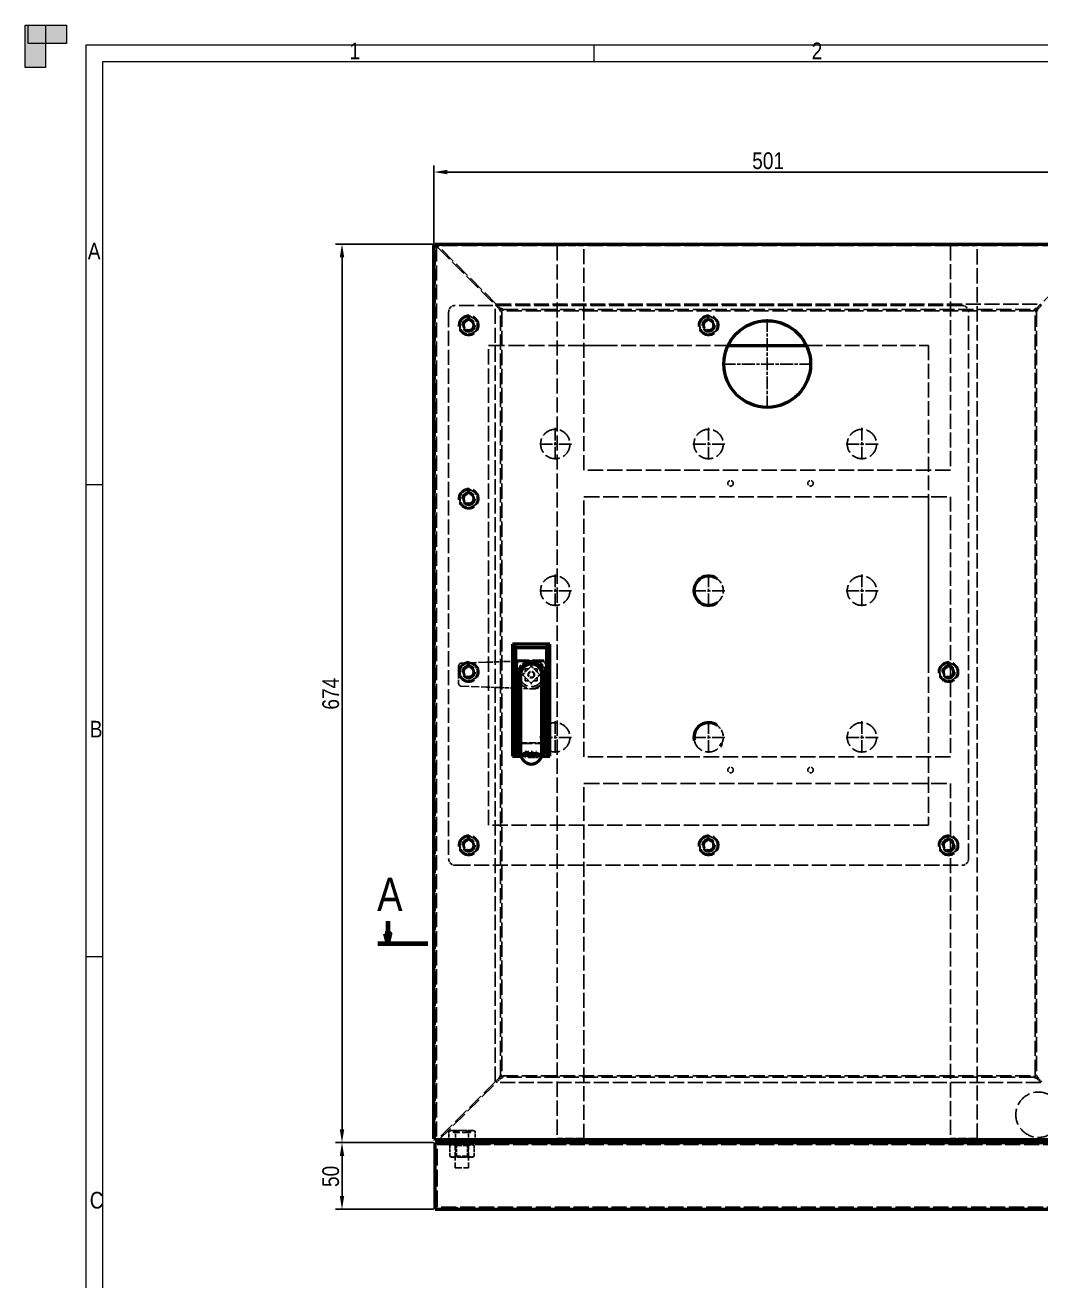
# Model space of a CAD drawing. Header units: millimetres. Extents: x 0 to 19094, y -1 to 2103.
# Drawn here: x 0 to 762, y 1161 to 2102 of the extents above; entities that cross this region are included whole.
import ezdxf
from ezdxf.enums import TextEntityAlignment as Align

# ---------------------------------------------------------------- set-up
doc = ezdxf.new("R2010")
doc.units = ezdxf.units.MM
doc.header["$LTSCALE"] = 2.5
for name, pattern in [('CHAIN', [0.7087, 0.4724, -0.0591, 0.1181, -0.0591]), ('DASHED', [0.2067, 0.1654, -0.0413]), ('DOUBLE_DASH_CHAIN', [1.2403, 0.6614, -0.0827, 0.1654, -0.0827, 0.1654, -0.0827])]:
    doc.linetypes.add(name, pattern=pattern)
for name, color, linetype, lineweight in [('Center Mark (ANSI)', 7, 'Continuous', 25), ('Co ban', 7, 'Continuous', 50), ('Dimension (ANSI)', 7, 'Continuous', 25), ('Section Line (ANSI)', 7, 'DOUBLE_DASH_CHAIN', 70)]:
    doc.layers.add(name, color=color, linetype=linetype, lineweight=lineweight)
for name, color, linetype, lineweight, true_color in [('Khung ban ve', 5, 'Continuous', 15, 0x0000ff), ('Manh', 7, 'DASHED', 25, 0x008000), ('Manh khung ten', 7, 'Continuous', 15, 0x994c4c), ('Net chu', 30, 'Continuous', 15, 0xff7f00), ('THIN', 5, 'Continuous', 15, 0x0000ff)]:
    doc.layers.add(name, color=color, linetype=linetype, lineweight=lineweight, true_color=true_color)
doc.styles.add('Linh_50', font='')
doc.styles.add('StandardAM_ANSI', font='')
doc.styles.add('Text Style102', font='')
doc.styles.get('Linh_50').set_extended_font_data('VNI-Helve-Condense')
doc.styles.get('StandardAM_ANSI').set_extended_font_data('VNI-Helve-Condense')
doc.styles.get('Text Style102').set_extended_font_data('VNI-Helve-Condense')
doc.dimstyles.new('Default - mm (ANSI)', dxfattribs={"dimscale": 2.5, "dimtxt": 5, "dimasz": 4, "dimexe": 2, "dimexo": 0.5, "dimgap": 0.8, "dimtad": 1, "dimtoh": 1, "dimdec": 0, "dimrnd": 1e-08, "dimzin": 4, "dimdsep": 46, "dimtxsty": 'StandardAM_ANSI', "dimcen": 0.09, "dimdle": 10, "dimclrd": 256, "dimclre": 256, "dimclrt": 256, "dimadec": 1, "dimazin": 1, "dimtfac": 0.61, "dimtofl": 0, "dimtmove": 0, "dimatfit": 3, "dimldrblk": 'DOT', "dimfxl": 1, "dimtolj": 1, "dimtzin": 4, "dimlwd": -1, "dimlwe": -1, "dimarcsym": 0})

# ---------------------------------------------------------------- blocks, each defined once
blk = doc.blocks.new('Borders A0_Khung chi tiet')
at = {"layer": 'THIN'}
for points in [[(6.22, 840.98), (6.22, 828.3), (0.06, 828.3), (0.06, 840.98)], [(1, 840.97), (12.51, 840.97), (12.51, 835.45), (1, 835.45)]]:
    blk.add_hatch(color=256, dxfattribs=at).paths.add_polyline_path(points)
at = {"layer": 'Khung ban ve'}
for p, q in [((23.43, 830.09), (1179, 830.09)), ((23.43, 10), (23.43, 830.09))]:
    blk.add_line(p, q, dxfattribs=at)
at = {"layer": 'Manh khung ten'}
for p, q in [((18.43, 835.09), (1184, 835.09)), ((18.43, 5), (18.43, 835.09)), ((170.71, 835.09), (170.71, 830.09)), ((23.43, 703.01), (18.43, 703.01)), ((23.43, 561.47), (18.43, 561.47))]:
    blk.add_line(p, q, dxfattribs=at)
at = {"layer": 'THIN'}
for p, q in [((0.06, 840.98), (6.22, 840.98)), ((0.06, 828.3), (0.06, 840.98)), ((1, 835.45), (1, 840.97)), ((1, 840.97), (12.51, 840.97)), ((6.22, 840.98), (6.22, 828.3)), ((12.51, 840.97), (12.51, 835.45)), ((12.51, 835.45), (1, 835.45)), ((6.22, 828.3), (0.06, 828.3))]:
    blk.add_line(p, q, dxfattribs=at)
at = {"layer": 'Net chu', "style": 'Linh_50'}
for s, p in [('1', (97.43, 830.74)), ('2', (236.09, 830.74)), ('B', (19.46, 627.25)), ('C', (19.46, 485.93))]:
    blk.add_text(s, height=5, dxfattribs=at).set_placement(p)
blk.add_text('A', height=5, dxfattribs=at).set_placement((20.78, 773.17), align=Align.MIDDLE_CENTER)
blk = doc.blocks.new('*D5')
at = {"layer": 'Defpoints', "color": 0, "transparency": 16777216}
for p in [(237.9, 1938.24), (307.9, 1938.24), (307.9, 1264.24)]:
    blk.add_point(p, dxfattribs=at)
at = {"layer": 'Dimension (ANSI)', "transparency": 16777216}
for p, q in [((306.65, 1938.24), (232.9, 1938.24)), ((237.9, 1274.24), (237.9, 1928.24)), ((306.65, 1264.24), (232.9, 1264.24))]:
    blk.add_line(p, q, dxfattribs=at)
for points in [[(236.23, 1928.24), (239.57, 1928.24), (237.9, 1938.24)], [(236.23, 1274.24), (239.57, 1274.24), (237.9, 1264.24)]]:
    blk.add_solid(points, dxfattribs=at)
at = {"layer": 'Dimension (ANSI)', "color": 150, "true_color": 0x0080ff, "transparency": 16777216, "insert": (223.13, 1589.03), "char_height": 12.5, "attachment_point": 1, "rotation": 90, "style": 'StandardAM_ANSI'}
blk.add_mtext('\\A1;674', dxfattribs=at)
blk = doc.blocks.new('_Dot')
at = {"color": 0, "linetype": 'ByBlock', "lineweight": -2}
blk.add_line((-0.5, 0), (-1, 0), dxfattribs=at)
at = {"color": 0, "linetype": 'ByBlock', "const_width": 0.5}
blk.add_lwpolyline([(-0.25, 0, 1), (0.25, 0, 1)], format="xyb", close=True, dxfattribs=at)
blk = doc.blocks.new('*D6')
at = {"layer": 'Defpoints', "color": 0, "transparency": 16777216}
for p in [(807.9, 1992.24), (306.9, 1937.24), (807.9, 1937.24)]:
    blk.add_point(p, dxfattribs=at)
at = {"layer": 'Dimension (ANSI)', "transparency": 16777216}
for p, q in [((306.9, 1938.49), (306.9, 1997.24)), ((807.9, 1938.49), (807.9, 1997.24)), ((316.9, 1992.24), (797.9, 1992.24))]:
    blk.add_line(p, q, dxfattribs=at)
for points in [[(316.9, 1993.91), (316.9, 1990.58), (306.9, 1992.24)], [(797.9, 1993.91), (797.9, 1990.58), (807.9, 1992.24)]]:
    blk.add_solid(points, dxfattribs=at)
at = {"layer": 'Dimension (ANSI)', "color": 150, "true_color": 0x0080ff, "transparency": 16777216, "insert": (545.62, 2007.01), "char_height": 12.5, "attachment_point": 1, "style": 'StandardAM_ANSI'}
blk.add_mtext('\\A1;501', dxfattribs=at)
blk = doc.blocks.new('*D8')
at = {"layer": 'Defpoints', "color": 0, "transparency": 16777216}
for p in [(237.9, 1264.24), (307.9, 1264.24), (307.9, 1214.24)]:
    blk.add_point(p, dxfattribs=at)
at = {"layer": 'Dimension (ANSI)', "transparency": 16777216}
for p, q in [((306.65, 1264.24), (232.9, 1264.24)), ((237.9, 1224.24), (237.9, 1254.24)), ((306.65, 1214.24), (232.9, 1214.24))]:
    blk.add_line(p, q, dxfattribs=at)
for points in [[(236.23, 1254.24), (239.57, 1254.24), (237.9, 1264.24)], [(236.23, 1224.24), (239.57, 1224.24), (237.9, 1214.24)]]:
    blk.add_solid(points, dxfattribs=at)
at = {"layer": 'Dimension (ANSI)', "color": 150, "true_color": 0x0080ff, "transparency": 16777216, "insert": (223.13, 1230.96), "char_height": 12.5, "attachment_point": 1, "rotation": 90, "style": 'StandardAM_ANSI'}
blk.add_mtext('\\A1;50', dxfattribs=at)
blk = doc.blocks.new('2dTransSection0')
at = {"layer": 'Section Line (ANSI)', "linetype": 'Continuous'}
for p, q in [((108.87, 572.13), (108.87, 568.42)), ((402.18, 572.13), (402.18, 568.42)), ((108.12, 568.42), (108.87, 565.42)), ((109.62, 568.42), (108.12, 568.42)), ((108.87, 568.42), (108.87, 565.42)), ((108.87, 565.42), (109.62, 568.42)), ((401.43, 568.42), (402.18, 565.42)), ((402.93, 568.42), (401.43, 568.42)), ((402.18, 568.42), (402.18, 565.42)), ((402.18, 565.42), (402.93, 568.42))]:
    blk.add_line(p, q, dxfattribs=at)
at = {"layer": 'Section Line (ANSI)', "linetype": 'Continuous', "lineweight": 140}
for p, q in [((105.87, 565.42), (120.87, 565.42)), ((390.18, 565.42), (405.18, 565.42))]:
    blk.add_line(p, q, dxfattribs=at)
at = {"layer": 'Section Line (ANSI)', "linetype": 'Continuous', "flags": 128}
for points in [[(108.12, 568.42), (108.87, 565.42), (109.62, 568.42), (108.12, 568.42)], [(401.43, 568.42), (402.18, 565.42), (402.93, 568.42), (401.43, 568.42)]]:
    blk.add_lwpolyline(points, dxfattribs=at)
at = {"layer": 'Section Line (ANSI)'}
for points in [[(108.12, 568.42), (108.87, 565.42), (109.62, 568.42), (108.12, 568.42)], [(401.43, 568.42), (402.18, 565.42), (402.93, 568.42), (401.43, 568.42)]]:
    blk.add_solid(points, dxfattribs=at)
at = {"layer": 'Section Line (ANSI)', "char_height": 10, "attachment_point": 7, "style": 'Text Style102'}
for insert in [(105.69, 575.19), (399, 574.41)]:
    blk.add_mtext('A', dxfattribs=dict(at, insert=insert))

msp = doc.modelspace()

# ---------------------------------------------------------------- linework, layer by layer
at = {"layer": 'Center Mark (ANSI)', "linetype": 'CHAIN', "ltscale": 8.113447}
for p, q in [((556.899, 1881.992), (556.899, 1814.492)), ((590.649, 1848.242), (523.149, 1848.242)), ((397.899, 1800.492), (397.899, 1775.992)), ((512.899, 1800.492), (512.899, 1775.992)), ((627.899, 1800.492), (627.899, 1775.992)), ((410.149, 1788.242), (385.649, 1788.242)), ((525.149, 1788.242), (500.649, 1788.242)), ((640.149, 1788.242), (615.649, 1788.242)), ((397.899, 1690.492), (397.899, 1665.992)), ((512.899, 1690.492), (512.899, 1665.992)), ((627.899, 1690.492), (627.899, 1665.992)), ((410.149, 1678.242), (385.649, 1678.242)), ((525.149, 1678.242), (500.649, 1678.242)), ((640.149, 1678.242), (615.649, 1678.242)), ((397.899, 1580.492), (397.899, 1555.992)), ((512.899, 1580.492), (512.899, 1555.992)), ((627.899, 1580.492), (627.899, 1555.992)), ((410.149, 1568.242), (385.649, 1568.242)), ((525.149, 1568.242), (500.649, 1568.242)), ((640.149, 1568.242), (615.649, 1568.242))]:
    msp.add_line(p, q, dxfattribs=at)
at = {"layer": 'Co ban'}
for p, q in [((307.399, 1937.389), (306.899, 1937.389)), ((306.899, 1937.389), (306.899, 1937.242)), ((306.899, 1267.242), (306.899, 1937.242)), ((307.899, 1937.242), (306.899, 1937.242)), ((307.399, 1937.242), (307.399, 1937.389)), ((307.899, 1938.242), (307.752, 1938.242)), ((307.752, 1937.742), (307.752, 1938.242)), ((307.899, 1937.742), (307.752, 1937.742)), ((307.899, 1938.242), (805.899, 1938.242)), ((307.899, 1938.242), (307.899, 1937.242)), ((527.569, 1862.242), (586.229, 1862.242)), ((368.399, 1635.742), (365.899, 1638.242)), ((365.899, 1638.242), (365.899, 1554.242)), ((393.899, 1638.242), (365.899, 1638.242)), ((368.399, 1635.742), (391.399, 1635.742)), ((368.399, 1556.742), (368.399, 1635.742)), ((391.399, 1635.742), (393.899, 1638.242)), ((391.399, 1635.742), (391.399, 1556.742)), ((393.899, 1554.242), (393.899, 1638.242)), ((370.899, 1556.742), (370.899, 1615.242)), ((371.899, 1615.242), (371.899, 1556.242)), ((387.899, 1556.242), (387.899, 1615.242)), ((388.899, 1615.242), (388.899, 1556.742)), ((368.399, 1556.742), (365.899, 1554.242)), ((365.899, 1554.242), (372.153, 1554.242)), ((370.899, 1556.742), (368.399, 1556.742)), ((370.899, 1555.242), (370.899, 1556.742)), ((371.962, 1555.242), (370.899, 1555.242)), ((375.038, 1557.094), (375.918, 1557.094)), ((375.038, 1553.594), (375.038, 1557.094)), ((375.889, 1556.692), (375.503, 1556.692)), ((375.503, 1556.692), (375.503, 1555.296)), ((375.503, 1555.296), (375.821, 1555.296)), ((375.503, 1554.899), (375.503, 1553.594)), ((375.898, 1554.899), (375.503, 1554.899)), ((377.651, 1557.094), (378.116, 1557.094)), ((377.651, 1554.91), (377.651, 1557.094)), ((378.116, 1557.094), (378.116, 1554.91)), ((379.718, 1557.094), (380.183, 1557.094)), ((379.718, 1554.899), (379.718, 1557.094)), ((380.183, 1557.094), (380.183, 1554.91)), ((380.85, 1557.094), (381.315, 1557.094)), ((380.85, 1553.594), (380.85, 1557.094)), ((381.315, 1557.094), (381.315, 1554.008)), ((383.244, 1557.094), (383.709, 1557.094)), ((383.244, 1553.594), (383.244, 1557.094)), ((383.709, 1557.094), (383.709, 1554.008)), ((387.645, 1554.242), (393.899, 1554.242)), ((388.899, 1555.242), (387.836, 1555.242)), ((388.899, 1556.742), (388.899, 1555.242)), ((391.399, 1556.742), (388.899, 1556.742)), ((391.399, 1556.742), (393.899, 1554.242)), ((375.503, 1553.594), (375.038, 1553.594)), ((382.878, 1553.594), (380.85, 1553.594)), ((381.315, 1554.008), (382.878, 1554.008)), ((382.878, 1554.008), (382.878, 1553.594)), ((385.272, 1553.594), (383.244, 1553.594)), ((383.709, 1554.008), (385.272, 1554.008)), ((385.272, 1554.008), (385.272, 1553.594)), ((306.899, 1267.242), (306.899, 1267.096)), ((306.899, 1267.242), (307.899, 1267.242)), ((307.399, 1267.096), (306.899, 1267.096)), ((307.399, 1267.242), (307.399, 1267.096)), ((307.899, 1266.742), (307.752, 1266.742)), ((307.752, 1266.742), (307.752, 1266.242)), ((307.752, 1266.242), (307.899, 1266.242)), ((307.899, 1267.242), (307.899, 1266.242)), ((308.488, 1266.244), (307.899, 1265.949)), ((307.899, 1265.949), (307.899, 1266.242)), ((805.899, 1266.242), (307.899, 1266.242)), ((308.899, 1265.949), (307.899, 1265.949)), ((307.899, 1214.242), (307.899, 1264.242)), ((307.899, 1264.242), (807.899, 1264.242)), ((308.899, 1265.949), (309.192, 1266.242)), ((309.606, 1264.242), (310.606, 1266.242)), ((309.606, 1265.242), (310.606, 1266.242)), ((309.606, 1264.242), (309.606, 1265.242)), ((309.899, 1266.242), (309.899, 1265.535)), ((307.899, 1214.242), (807.899, 1214.242))]:
    msp.add_line(p, q, dxfattribs=at)
msp.add_circle((556.899, 1848.242), 32.5, dxfattribs=at)
for centre, radius, start, end in [((512.899, 1678.242), 11, 53.778453, 306.221547), ((379.899, 1615.242), 9, 0, 180), ((379.899, 1615.242), 8, 0, 180), ((512.899, 1568.242), 11, 53.778453, 190.475682), ((379.899, 1556.242), 8, 180, 0), ((512.899, 1568.242), 11, 322.909118, 334.433497)]:
    msp.add_arc(centre, radius, start, end, dxfattribs=at)
for points in [[(375.821, 1555.296), (376.105, 1555.296), (376.454, 1555.387), (376.567, 1555.506)], [(376.513, 1556.558), (376.403, 1556.632), (376.108, 1556.692), (375.889, 1556.692)], [(376.944, 1555.262), (376.763, 1555.083), (376.272, 1554.899), (375.898, 1554.899)], [(375.918, 1557.094), (376.23, 1557.094), (376.666, 1556.992), (376.834, 1556.876)], [(376.766, 1556.025), (376.766, 1556.207), (376.641, 1556.473), (376.513, 1556.558)], [(376.567, 1555.506), (376.672, 1555.611), (376.766, 1555.858), (376.766, 1556.025)], [(376.834, 1556.876), (377.029, 1556.743), (377.251, 1556.331), (377.251, 1556.039)], [(377.251, 1556.039), (377.251, 1555.812), (377.089, 1555.404), (376.944, 1555.262)], [(377.985, 1553.844), (377.801, 1554.025), (377.651, 1554.536), (377.651, 1554.91)], [(378.116, 1554.91), (378.116, 1554.666), (378.178, 1554.337), (378.266, 1554.204)], [(378.266, 1554.204), (378.36, 1554.062), (378.683, 1553.918), (378.916, 1553.918)], [(378.916, 1553.918), (379.134, 1553.918), (379.474, 1554.062), (379.568, 1554.204)], [(379.568, 1554.204), (379.656, 1554.337), (379.718, 1554.664), (379.718, 1554.899)], [(380.183, 1554.91), (380.183, 1554.545), (380.036, 1554.023), (379.849, 1553.844)], [(378.916, 1553.521), (378.606, 1553.521), (378.147, 1553.682), (377.985, 1553.844)], [(379.849, 1553.844), (379.681, 1553.679), (379.239, 1553.521), (378.916, 1553.521)]]:
    msp.add_open_spline(points, degree=2, dxfattribs=at)
at = {"layer": 'Manh', "ltscale": 27.586491}
for p, q in [((307.399, 1937.242), (307.399, 1267.242)), ((399.399, 1937.242), (399.399, 1267.242)), ((714.399, 1267.242), (714.399, 1937.242))]:
    msp.add_line(p, q, dxfattribs=at)
at = {"layer": 'Manh', "ltscale": 27.534729}
for p, q in [((805.899, 1937.742), (307.899, 1937.742)), ((307.899, 1266.742), (805.899, 1266.742))]:
    msp.add_line(p, q, dxfattribs=at)
at = {"layer": 'Manh', "ltscale": 2.532645}
msp.add_line((307.899, 1936.535), (309.899, 1935.535), dxfattribs=at)
at = {"layer": 'Manh', "ltscale": 0.761779}
for p, q in [((307.899, 1936.535), (308.899, 1936.535)), ((308.899, 1936.242), (307.899, 1936.242)), ((309.606, 1937.242), (309.606, 1938.242)), ((309.899, 1937.242), (309.899, 1938.242)), ((356.899, 1887.535), (357.899, 1887.535)), ((358.606, 1888.242), (358.606, 1889.242)), ((757.192, 1889.242), (757.192, 1888.242)), ((757.899, 1887.535), (758.899, 1887.535)), ((357.899, 1314.949), (356.899, 1314.949)), ((358.606, 1313.242), (358.606, 1314.242)), ((757.192, 1314.242), (757.192, 1313.242)), ((758.899, 1314.949), (757.899, 1314.949)), ((309.899, 1265.242), (309.899, 1264.242)), ((321.649, 1265.242), (321.649, 1264.242)), ((334.149, 1265.242), (334.149, 1264.242))]:
    msp.add_line(p, q, dxfattribs=at)
at = {"layer": 'Manh', "ltscale": 27.557377}
msp.add_line((307.899, 1267.242), (307.899, 1936.535), dxfattribs=at)
at = {"layer": 'Manh', "ltscale": 1.455164}
for p, q in [((308.899, 1936.535), (309.899, 1935.535)), ((309.606, 1937.242), (310.606, 1936.242))]:
    msp.add_line(p, q, dxfattribs=at)
at = {"layer": 'Manh', "ltscale": 27.610609}
msp.add_line((308.899, 1936.535), (308.899, 1265.949), dxfattribs=at)
at = {"layer": 'Manh', "ltscale": 1.196656}
for q in [(308.899, 1936.242), (309.899, 1937.242)]:
    msp.add_line((309.899, 1936.242), q, dxfattribs=at)
at = {"layer": 'Manh', "ltscale": 2.533112}
msp.add_line((310.606, 1936.242), (309.606, 1938.242), dxfattribs=at)
at = {"layer": 'Manh', "ltscale": 28.960779}
msp.add_line((399.399, 1937.242), (309.606, 1937.242), dxfattribs=at)
at = {"layer": 'Manh', "ltscale": 29.420021}
for p, q in [((309.899, 1935.535), (352.899, 1892.535)), ((353.606, 1893.242), (310.606, 1936.242)), ((805.192, 1936.242), (762.192, 1893.242)), ((352.899, 1309.949), (309.899, 1266.949)), ((310.606, 1266.242), (353.606, 1309.242))]:
    msp.add_line(p, q, dxfattribs=at)
at = {"layer": 'Manh', "ltscale": 15.237473}
for p, q in [((399.399, 1937.242), (419.399, 1937.242)), ((694.399, 1937.242), (714.399, 1937.242)), ((419.399, 1267.242), (399.399, 1267.242)), ((714.399, 1267.242), (694.399, 1267.242))]:
    msp.add_line(p, q, dxfattribs=at)
at = {"layer": 'Manh', "ltscale": 28.009066}
for p, q in [((694.399, 1937.242), (419.399, 1937.242)), ((694.399, 1768.742), (419.399, 1768.742)), ((419.399, 1748.742), (694.399, 1748.742)), ((694.399, 1553.742), (419.399, 1553.742)), ((419.399, 1533.742), (694.399, 1533.742))]:
    msp.add_line(p, q, dxfattribs=at)
at = {"layer": 'Manh', "ltscale": 27.173037}
for p, q in [((419.399, 1768.742), (419.399, 1937.242)), ((694.399, 1937.242), (694.399, 1768.742))]:
    msp.add_line(p, q, dxfattribs=at)
at = {"layer": 'Manh', "ltscale": 29.51137}
msp.add_line((805.899, 1937.242), (714.399, 1937.242), dxfattribs=at)
at = {"layer": 'Manh', "ltscale": 3.232277}
for p, q in [((356.606, 1890.242), (353.606, 1893.242)), ((762.192, 1893.242), (759.192, 1890.242)), ((352.899, 1892.535), (355.899, 1889.535)), ((759.899, 1889.535), (762.899, 1892.535)), ((355.899, 1312.949), (352.899, 1309.949)), ((353.606, 1309.242), (356.606, 1312.242)), ((759.192, 1312.242), (762.192, 1309.242)), ((762.899, 1309.949), (759.899, 1312.949))]:
    msp.add_line(p, q, dxfattribs=at)
at = {"layer": 'Manh', "ltscale": 27.264954}
for p, q in [((353.606, 1893.242), (762.192, 1893.242)), ((762.192, 1309.242), (353.606, 1309.242))]:
    msp.add_line(p, q, dxfattribs=at)
at = {"layer": 'Manh', "ltscale": 27.359325}
for p, q in [((317.899, 1887.242), (317.899, 1477.242)), ((707.899, 1477.242), (707.899, 1887.242))]:
    msp.add_line(p, q, dxfattribs=at)
at = {"layer": 'Manh', "ltscale": 27.23575}
for p, q in [((702.899, 1892.242), (322.899, 1892.242)), ((322.899, 1472.242), (702.899, 1472.242))]:
    msp.add_line(p, q, dxfattribs=at)
at = {"layer": 'Manh', "ltscale": 2.636048}
for p, q in [((332.158, 1884.816), (332.158, 1881.356)), ((512.158, 1884.816), (512.158, 1881.356)), ((332.158, 1754.816), (332.158, 1751.356)), ((332.158, 1624.816), (332.158, 1621.356)), ((692.158, 1624.816), (692.158, 1621.356)), ((332.158, 1494.816), (332.158, 1491.356)), ((512.158, 1494.816), (512.158, 1491.356)), ((692.158, 1494.816), (692.158, 1491.356))]:
    msp.add_line(p, q, dxfattribs=at)
at = {"layer": 'Manh', "ltscale": 2.617038}
for p, q in [((332.591, 1881.411), (332.591, 1884.846)), ((333.206, 1884.846), (333.206, 1881.411)), ((512.591, 1881.411), (512.591, 1884.846)), ((513.206, 1884.846), (513.206, 1881.411)), ((332.591, 1751.411), (332.591, 1754.846)), ((333.206, 1754.846), (333.206, 1751.411)), ((332.591, 1621.411), (332.591, 1624.846)), ((333.206, 1624.846), (333.206, 1621.411)), ((692.591, 1621.411), (692.591, 1624.846)), ((693.206, 1624.846), (693.206, 1621.411)), ((332.591, 1491.411), (332.591, 1494.846)), ((333.206, 1494.846), (333.206, 1491.411)), ((512.591, 1491.411), (512.591, 1494.846)), ((513.206, 1494.846), (513.206, 1491.411)), ((692.591, 1491.411), (692.591, 1494.846)), ((693.206, 1494.846), (693.206, 1491.411))]:
    msp.add_line(p, q, dxfattribs=at)
at = {"layer": 'Manh', "ltscale": 2.613799}
for p, q in [((332.773, 1881.42), (332.773, 1884.851)), ((512.773, 1881.42), (512.773, 1884.851)), ((332.773, 1751.42), (332.773, 1754.851)), ((332.773, 1621.42), (332.773, 1624.851)), ((692.773, 1621.42), (692.773, 1624.851)), ((332.773, 1491.42), (332.773, 1494.851)), ((512.773, 1491.42), (512.773, 1494.851)), ((692.773, 1491.42), (692.773, 1494.851))]:
    msp.add_line(p, q, dxfattribs=at)
at = {"layer": 'Manh', "ltscale": 27.497648}
msp.add_line((352.899, 1309.949), (352.899, 1892.535), dxfattribs=at)
at = {"layer": 'Manh', "ltscale": 2.910427}
for p, q in [((357.899, 1887.535), (355.899, 1889.535)), ((356.606, 1890.242), (358.606, 1888.242)), ((757.192, 1888.242), (759.192, 1890.242)), ((759.899, 1889.535), (757.899, 1887.535)), ((355.899, 1312.949), (357.899, 1314.949)), ((358.606, 1314.242), (356.606, 1312.242)), ((759.192, 1312.242), (757.192, 1314.242)), ((757.899, 1314.949), (759.899, 1312.949))]:
    msp.add_line(p, q, dxfattribs=at)
at = {"layer": 'Manh', "ltscale": 2.005785}
for p, q in [((355.899, 1889.535), (356.899, 1887.535)), ((356.606, 1890.242), (358.606, 1889.242)), ((759.192, 1890.242), (757.192, 1889.242)), ((759.899, 1889.535), (758.899, 1887.535)), ((355.899, 1312.949), (356.899, 1314.949)), ((356.606, 1312.242), (358.606, 1313.242)), ((759.192, 1312.242), (757.192, 1313.242)), ((759.899, 1312.949), (758.899, 1314.949))]:
    msp.add_line(p, q, dxfattribs=at)
at = {"layer": 'Manh', "ltscale": 27.701296}
for p, q in [((356.899, 1314.949), (356.899, 1887.535)), ((357.899, 1887.535), (357.899, 1314.949)), ((757.899, 1314.949), (757.899, 1887.535)), ((758.899, 1887.535), (758.899, 1314.949))]:
    msp.add_line(p, q, dxfattribs=at)
at = {"layer": 'Manh', "ltscale": 27.547569}
for p, q in [((358.606, 1889.242), (757.192, 1889.242)), ((757.192, 1888.242), (358.606, 1888.242)), ((358.606, 1314.242), (757.192, 1314.242)), ((757.192, 1313.242), (358.606, 1313.242))]:
    msp.add_line(p, q, dxfattribs=at)
at = {"layer": 'Manh', "ltscale": 27.866472}
msp.add_line((347.899, 1502.242), (347.899, 1862.242), dxfattribs=at)
at = {"layer": 'Manh', "ltscale": 28.921135}
msp.add_line((347.899, 1862.242), (437.569, 1862.242), dxfattribs=at)
at = {"layer": 'Manh', "ltscale": 27.043278}
msp.add_line((419.399, 1862.242), (677.899, 1862.242), dxfattribs=at)
at = {"layer": 'Manh', "ltscale": 26.971457}
msp.add_line((677.899, 1862.242), (677.899, 1627.242), dxfattribs=at)
at = {"layer": 'Manh', "ltscale": 26.954178}
for p, q in [((419.399, 1553.742), (419.399, 1748.742)), ((694.399, 1748.742), (694.399, 1553.742))]:
    msp.add_line(p, q, dxfattribs=at)
at = {"layer": 'Manh', "ltscale": 29.027576}
msp.add_line((677.899, 1748.742), (677.899, 1502.242), dxfattribs=at)
at = {"layer": 'Manh', "ltscale": 23.222061}
for p, q in [((367.899, 1636.242), (391.899, 1636.242)), ((391.899, 1556.242), (367.899, 1556.242))]:
    msp.add_line(p, q, dxfattribs=at)
at = {"layer": 'Manh', "ltscale": 25.80229}
for p, q in [((367.899, 1556.242), (367.899, 1636.242)), ((391.899, 1636.242), (391.899, 1556.242))]:
    msp.add_line(p, q, dxfattribs=at)
at = {"layer": 'Manh', "ltscale": 10.019281}
msp.add_line((325.37, 1621.818), (325.37, 1608.667), dxfattribs=at)
at = {"layer": 'Manh', "ltscale": 14.501489}
for p, q in [((346.313, 1624.548), (327.293, 1623.816)), ((327.293, 1606.668), (346.313, 1605.937))]:
    msp.add_line(p, q, dxfattribs=at)
at = {"layer": 'Manh', "ltscale": 6.13265}
for p, q in [((354.219, 1624.852), (346.313, 1624.548)), ((361.522, 1625.133), (369.427, 1625.437)), ((346.313, 1605.937), (354.219, 1605.633)), ((369.427, 1605.048), (361.522, 1605.352))]:
    msp.add_line(p, q, dxfattribs=at)
at = {"layer": 'Manh', "ltscale": 5.868368}
for p, q in [((361.522, 1625.133), (354.219, 1624.852)), ((354.219, 1605.633), (361.522, 1605.352))]:
    msp.add_line(p, q, dxfattribs=at)
at = {"layer": 'Manh', "ltscale": 2.285536}
msp.add_line((369.399, 1623.242), (369.399, 1626.242), dxfattribs=at)
at = {"layer": 'Manh', "ltscale": 21.770681}
for p, q in [((369.399, 1626.242), (391.899, 1626.242)), ((391.899, 1563.742), (369.399, 1563.742))]:
    msp.add_line(p, q, dxfattribs=at)
at = {"layer": 'Manh', "ltscale": 27.576197}
for p, q in [((369.399, 1623.242), (369.399, 1566.242)), ((390.399, 1566.242), (390.399, 1623.242))]:
    msp.add_line(p, q, dxfattribs=at)
at = {"layer": 'Manh', "ltscale": 8.842062}
for p, q in [((381.024, 1625.883), (369.427, 1625.437)), ((369.427, 1605.048), (381.024, 1604.602))]:
    msp.add_line(p, q, dxfattribs=at)
at = {"layer": 'Manh', "ltscale": 12.951837}
for p, q in [((388.399, 1625.242), (371.399, 1625.242)), ((371.399, 1564.242), (388.399, 1564.242))]:
    msp.add_line(p, q, dxfattribs=at)
at = {"layer": 'Manh', "ltscale": 6.856808}
for p, q in [((379.899, 1621.606), (373.535, 1615.242)), ((386.263, 1615.242), (379.899, 1621.606)), ((373.535, 1615.242), (379.899, 1608.878)), ((379.899, 1608.878), (386.263, 1615.242))]:
    msp.add_line(p, q, dxfattribs=at)
at = {"layer": 'Manh', "ltscale": 0.727532}
for p, q in [((379.899, 1622.313), (379.899, 1621.606)), ((379.899, 1620.899), (379.899, 1621.606)), ((373.535, 1615.242), (372.828, 1615.242)), ((374.242, 1615.242), (373.535, 1615.242)), ((385.556, 1615.242), (386.263, 1615.242)), ((386.97, 1615.242), (386.263, 1615.242)), ((379.899, 1609.585), (379.899, 1608.878)), ((379.899, 1608.171), (379.899, 1608.878))]:
    msp.add_line(p, q, dxfattribs=at)
at = {"layer": 'Manh', "ltscale": 2.008242}
for p, q in [((375.399, 1617.106), (375.399, 1619.742)), ((375.399, 1619.742), (378.035, 1619.742)), ((375.399, 1610.742), (375.399, 1613.378)), ((378.035, 1610.742), (375.399, 1610.742)), ((381.763, 1619.742), (384.399, 1619.742)), ((384.399, 1610.742), (381.763, 1610.742)), ((384.399, 1619.742), (384.399, 1617.106)), ((384.399, 1613.378), (384.399, 1610.742))]:
    msp.add_line(p, q, dxfattribs=at)
at = {"layer": 'Manh', "ltscale": 2.50982}
msp.add_line((390.37, 1616.89), (390.37, 1613.595), dxfattribs=at)
at = {"layer": 'Manh', "ltscale": 1.904597}
msp.add_line((369.399, 1563.742), (369.399, 1566.242), dxfattribs=at)
at = {"layer": 'Manh', "ltscale": 12.094349}
msp.add_line((387.836, 1555.242), (371.962, 1555.242), dxfattribs=at)
at = {"layer": 'Manh', "ltscale": 11.802874}
msp.add_line((372.153, 1554.242), (387.645, 1554.242), dxfattribs=at)
at = {"layer": 'Manh', "ltscale": 27.14333}
for p, q in [((419.399, 1267.242), (419.399, 1533.742)), ((694.399, 1533.742), (694.399, 1267.242))]:
    msp.add_line(p, q, dxfattribs=at)
at = {"layer": 'Manh', "ltscale": 27.765507}
msp.add_line((677.899, 1502.242), (347.899, 1502.242), dxfattribs=at)
at = {"layer": 'Manh', "ltscale": 5.113341}
for p, q in [((318.084, 1266.002), (318.084, 1272.713)), ((322.961, 1266.002), (322.961, 1272.713)), ((323.021, 1266.002), (323.021, 1272.713)), ((332.776, 1266.002), (332.776, 1272.713)), ((332.836, 1266.002), (332.836, 1272.713)), ((337.714, 1266.002), (337.714, 1272.713))]:
    msp.add_line(p, q, dxfattribs=at)
at = {"layer": 'Manh', "ltscale": 1.139248}
for p, q in [((319.399, 1273.472), (318.104, 1272.725)), ((336.399, 1273.472), (337.694, 1272.725)), ((319.399, 1265.242), (318.104, 1265.99)), ((336.399, 1265.242), (337.694, 1265.99))]:
    msp.add_line(p, q, dxfattribs=at)
at = {"layer": 'Manh', "ltscale": 3.367896}
msp.add_line((320.523, 1273.472), (319.399, 1273.472), dxfattribs=at)
at = {"layer": 'Manh', "ltscale": 6.781518}
for p, q in [((327.869, 1273.472), (320.523, 1273.472)), ((335.245, 1273.472), (327.869, 1273.472))]:
    msp.add_line(p, q, dxfattribs=at)
at = {"layer": 'Manh', "ltscale": 1.253952}
for p, q in [((321.524, 1273.472), (321.524, 1271.826)), ((334.274, 1273.472), (334.274, 1271.826))]:
    msp.add_line(p, q, dxfattribs=at)
at = {"layer": 'Manh', "ltscale": 15.258541}
msp.add_line((334.274, 1271.826), (321.524, 1271.826), dxfattribs=at)
at = {"layer": 'Manh', "ltscale": 3.413522}
msp.add_line((336.399, 1273.472), (335.245, 1273.472), dxfattribs=at)
at = {"layer": 'Manh', "ltscale": 1.310636}
msp.add_line((309.899, 1266.949), (308.488, 1266.244), dxfattribs=at)
at = {"layer": 'Manh', "ltscale": 0.80604}
msp.add_line((309.192, 1266.242), (309.899, 1266.949), dxfattribs=at)
at = {"layer": 'Manh', "ltscale": 30.31769}
msp.add_line((309.399, 1215.742), (309.399, 1262.742), dxfattribs=at)
at = {"layer": 'Manh', "ltscale": 27.479439}
for p, q in [((309.399, 1262.742), (806.399, 1262.742)), ((806.399, 1215.742), (309.399, 1215.742))]:
    msp.add_line(p, q, dxfattribs=at)
at = {"layer": 'Manh', "ltscale": 27.456537}
msp.add_line((309.606, 1265.242), (806.192, 1265.242), dxfattribs=at)
at = {"layer": 'Manh', "ltscale": 0.598278}
msp.add_line((309.899, 1265.535), (309.899, 1265.242), dxfattribs=at)
at = {"layer": 'Manh', "ltscale": 1.072227}
for p, q in [((319.899, 1262.742), (318.68, 1262.039)), ((335.899, 1262.742), (337.118, 1262.039)), ((319.899, 1253.442), (318.68, 1254.146)), ((335.899, 1253.442), (337.118, 1254.146))]:
    msp.add_line(p, q, dxfattribs=at)
at = {"layer": 'Manh', "ltscale": 1.142718}
for p, q in [((321.649, 1262.742), (321.649, 1264.242)), ((334.149, 1262.742), (334.149, 1264.242)), ((349.399, 1264.242), (349.399, 1262.742)), ((324.399, 1214.242), (324.399, 1215.742))]:
    msp.add_line(p, q, dxfattribs=at)
at = {"layer": 'Manh', "ltscale": 14.932721}
for p, q in [((322.899, 1264.842), (322.899, 1245.242)), ((332.899, 1264.842), (332.899, 1245.242))]:
    msp.add_line(p, q, dxfattribs=at)
at = {"layer": 'Manh', "ltscale": 0.807994}
for p, q in [((323.711, 1261.992), (322.961, 1262.742)), ((332.087, 1261.992), (332.837, 1262.742)), ((323.711, 1254.192), (322.961, 1253.442)), ((332.087, 1254.192), (332.837, 1253.442))]:
    msp.add_line(p, q, dxfattribs=at)
at = {"layer": 'Manh', "ltscale": 5.996599}
for p, q in [((318.661, 1254.157), (318.661, 1262.028)), ((323.252, 1254.157), (323.252, 1262.028)), ((323.308, 1254.157), (323.308, 1262.028)), ((332.489, 1254.157), (332.489, 1262.028)), ((332.546, 1254.157), (332.546, 1262.028)), ((337.136, 1254.157), (337.136, 1262.028))]:
    msp.add_line(p, q, dxfattribs=at)
at = {"layer": 'Manh', "ltscale": 3.169778}
msp.add_line((319.899, 1253.442), (320.957, 1253.442), dxfattribs=at)
at = {"layer": 'Manh', "ltscale": 6.382599}
for p, q in [((320.957, 1253.442), (327.871, 1253.442)), ((327.871, 1253.442), (334.813, 1253.442))]:
    msp.add_line(p, q, dxfattribs=at)
at = {"layer": 'Manh', "ltscale": 10.02393}
for p, q in [((323.711, 1261.992), (332.087, 1261.992)), ((332.087, 1254.192), (323.711, 1254.192))]:
    msp.add_line(p, q, dxfattribs=at)
at = {"layer": 'Manh', "ltscale": 5.942554}
for p, q in [((323.711, 1254.192), (323.711, 1261.992)), ((332.087, 1254.192), (332.087, 1261.992))]:
    msp.add_line(p, q, dxfattribs=at)
at = {"layer": 'Manh', "ltscale": 3.212721}
msp.add_line((334.813, 1253.442), (335.899, 1253.442), dxfattribs=at)
at = {"layer": 'Manh', "ltscale": 11.967462}
msp.add_line((322.899, 1245.242), (332.899, 1245.242), dxfattribs=at)
at = {"layer": 'Manh', "ltscale": 29.637667}
for centre in [(332.899, 1877.242), (512.899, 1877.242), (332.899, 1747.242), (332.899, 1617.242), (692.899, 1617.242), (332.899, 1487.242), (512.899, 1487.242), (692.899, 1487.242)]:
    msp.add_circle(centre, 4.875, dxfattribs=at)
at = {"layer": 'Manh', "ltscale": 25.837965}
for centre in [(332.899, 1877.242), (512.899, 1877.242), (332.899, 1747.242), (332.899, 1617.242), (692.899, 1617.242), (332.899, 1487.242), (512.899, 1487.242), (692.899, 1487.242)]:
    msp.add_circle(centre, 4.25, dxfattribs=at)
at = {"layer": 'Manh', "ltscale": 24.318085}
for centre in [(332.899, 1877.242), (512.899, 1877.242), (332.899, 1747.242), (332.899, 1617.242), (692.899, 1617.242), (332.899, 1487.242), (512.899, 1487.242), (692.899, 1487.242)]:
    msp.add_circle(centre, 4, dxfattribs=at)
at = {"layer": 'Manh', "ltscale": 15.909576}
for centre in [(332.899, 1877.242), (512.899, 1877.242), (332.899, 1747.242), (332.899, 1617.242), (692.899, 1617.242), (332.899, 1487.242), (512.899, 1487.242), (692.899, 1487.242)]:
    msp.add_circle(centre, 3.323, dxfattribs=at)
at = {"layer": 'Manh', "ltscale": 26.749893}
for centre in [(397.899, 1788.242), (512.899, 1788.242), (627.899, 1788.242), (397.899, 1678.242), (627.899, 1678.242), (397.899, 1568.242), (627.899, 1568.242)]:
    msp.add_circle(centre, 11, dxfattribs=at)
at = {"layer": 'Manh', "ltscale": 9.89468}
for centre in [(529.399, 1758.742), (589.399, 1758.742), (529.399, 1543.742), (589.399, 1543.742)]:
    msp.add_circle(centre, 2.067, dxfattribs=at)
at = {"layer": 'Manh', "ltscale": 11.967462}
msp.add_circle((379.899, 1615.242), 2.5, dxfattribs=at)
at = {"layer": 'Manh', "ltscale": 9.57395}
msp.add_circle((379.899, 1615.242), 2, dxfattribs=at)
at = {"layer": 'Manh', "ltscale": 29.529104}
msp.add_circle((760.389, 1285.184), 17, dxfattribs=at)
at = {"layer": 'Manh', "ltscale": 5.983681}
for centre, start, end in [((322.899, 1887.242), 90, 180), ((702.899, 1887.242), 0, 90), ((322.899, 1477.242), 180, 270), ((702.899, 1477.242), 270, 0)]:
    msp.add_arc(centre, 5, start, end, dxfattribs=at)
at = {"layer": 'Manh', "ltscale": 30.446621}
for centre in [(332.899, 1877.242), (512.899, 1877.242), (332.899, 1747.242), (332.899, 1617.242), (692.899, 1617.242), (332.899, 1487.242), (512.899, 1487.242), (692.899, 1487.242)]:
    msp.add_arc(centre, 7.61, 92.315802, 87.684198, dxfattribs=at)
at = {"layer": 'Manh', "ltscale": 1.903046}
for centre in [(332.899, 1877.242), (512.899, 1877.242), (332.899, 1747.242), (332.899, 1617.242), (692.899, 1617.242), (332.899, 1487.242), (512.899, 1487.242), (692.899, 1487.242)]:
    msp.add_arc(centre, 7.61, 87.684198, 90.95069, dxfattribs=at)
at = {"layer": 'Manh', "ltscale": 5.185843}
for centre, start, end in [((332.899, 1877.242), 120, 180), ((332.899, 1877.242), 180, 240), ((332.899, 1877.242), 60, 120), ((332.899, 1877.242), 0, 60), ((332.899, 1877.242), 300, 0), ((512.899, 1877.242), 120, 180), ((512.899, 1877.242), 180, 240), ((512.899, 1877.242), 60, 120), ((512.899, 1877.242), 0, 60), ((512.899, 1877.242), 300, 0), ((332.899, 1877.242), 240, 300), ((512.899, 1877.242), 240, 300), ((332.899, 1747.242), 120, 180), ((332.899, 1747.242), 60, 120), ((332.899, 1747.242), 0, 60), ((332.899, 1747.242), 180, 240), ((332.899, 1747.242), 300, 0), ((332.899, 1747.242), 240, 300), ((332.899, 1617.242), 120, 180), ((332.899, 1617.242), 60, 120), ((332.899, 1617.242), 0, 60), ((692.899, 1617.242), 120, 180), ((692.899, 1617.242), 60, 120), ((692.899, 1617.242), 0, 60), ((332.899, 1617.242), 180, 240), ((332.899, 1617.242), 240, 300), ((332.899, 1617.242), 300, 0), ((692.899, 1617.242), 180, 240), ((692.899, 1617.242), 240, 300), ((692.899, 1617.242), 300, 0), ((332.899, 1487.242), 120, 180), ((332.899, 1487.242), 60, 120), ((332.899, 1487.242), 0, 60), ((512.899, 1487.242), 120, 180), ((512.899, 1487.242), 60, 120), ((512.899, 1487.242), 0, 60), ((692.899, 1487.242), 120, 180), ((692.899, 1487.242), 60, 120), ((692.899, 1487.242), 0, 60), ((332.899, 1487.242), 180, 240), ((332.899, 1487.242), 240, 300), ((332.899, 1487.242), 300, 0), ((512.899, 1487.242), 180, 240), ((512.899, 1487.242), 240, 300), ((512.899, 1487.242), 300, 0), ((692.899, 1487.242), 180, 240), ((692.899, 1487.242), 240, 300), ((692.899, 1487.242), 300, 0)]:
    msp.add_arc(centre, 6.5, start, end, dxfattribs=at)
at = {"layer": 'Manh', "ltscale": 24.816795}
for centre in [(332.899, 1877.242), (512.899, 1877.242), (332.899, 1747.242), (332.899, 1617.242), (692.899, 1617.242), (332.899, 1487.242), (512.899, 1487.242), (692.899, 1487.242)]:
    msp.add_arc(centre, 4.18, 94.218752, 85.781248, dxfattribs=at)
at = {"layer": 'Manh', "ltscale": 1.903074}
for centre in [(332.899, 1877.242), (512.899, 1877.242), (332.899, 1747.242), (332.899, 1617.242), (692.899, 1617.242), (332.899, 1487.242), (512.899, 1487.242), (692.899, 1487.242)]:
    msp.add_arc(centre, 4.18, 85.781248, 91.730985, dxfattribs=at)
at = {"layer": 'Manh', "ltscale": 15.73227}
msp.add_arc((512.899, 1678.242), 11, 306.221547, 53.778453, dxfattribs=at)
at = {"layer": 'Manh', "ltscale": 2.334835}
for centre, start, end in [((327.37, 1621.818), 92.202598, 180), ((327.37, 1608.667), 180, 267.797402)]:
    msp.add_arc(centre, 2, start, end, dxfattribs=at)
at = {"layer": 'Manh', "ltscale": 2.393412}
for centre, start, end in [((371.399, 1623.242), 90, 180), ((388.399, 1623.242), 0, 90), ((371.399, 1566.242), 180, 270), ((388.399, 1566.242), 270, 0)]:
    msp.add_arc(centre, 2, start, end, dxfattribs=at)
at = {"layer": 'Manh', "ltscale": 10.025443}
for start, end in [(108.194872, 180), (0, 71.805128)]:
    msp.add_arc((379.899, 1615.242), 10.5, start, end, dxfattribs=at)
at = {"layer": 'Manh', "ltscale": 4.957244}
msp.add_arc((379.899, 1615.242), 10.5, 72.24721, 107.75279, dxfattribs=at)
at = {"layer": 'Manh', "ltscale": 11.034303}
for centre, start, end in [((381.37, 1616.89), 0, 92.202598), ((381.37, 1613.595), 267.797402, 0)]:
    msp.add_arc(centre, 9, start, end, dxfattribs=at)
at = {"layer": 'Manh', "ltscale": 31.917486}
msp.add_arc((379.899, 1615.242), 10.5, 180, 0, dxfattribs=at)
at = {"layer": 'Manh', "ltscale": 27.357845}
msp.add_arc((379.899, 1615.242), 9, 180, 0, dxfattribs=at)
at = {"layer": 'Manh', "ltscale": 11.605702}
msp.add_arc((512.899, 1568.242), 11, 334.433497, 53.778453, dxfattribs=at)
at = {"layer": 'Manh', "ltscale": 24.601252}
msp.add_arc((512.899, 1568.242), 11, 190.475682, 322.909118, dxfattribs=at)
at = {"layer": 'Manh', "ltscale": 0.478602}
for centre, start, end in [((322.499, 1264.842), 0, 90), ((333.299, 1264.842), 90, 180)]:
    msp.add_arc(centre, 0.4, start, end, dxfattribs=at)
at = {"layer": 'Manh', "ltscale": 2.902885}
for points in [[(329.649, 1882.872), (331.157, 1883.742), (332.899, 1884.748)], [(332.899, 1884.748), (334.641, 1883.742), (336.149, 1882.872)], [(509.649, 1882.872), (511.157, 1883.742), (512.899, 1884.748)], [(512.899, 1884.748), (514.641, 1883.742), (516.149, 1882.872)], [(326.399, 1880.995), (328.141, 1882.001), (329.649, 1882.872)], [(326.399, 1877.242), (326.399, 1878.984), (326.399, 1880.995)], [(326.399, 1873.49), (326.399, 1875.501), (326.399, 1877.242)], [(336.149, 1882.872), (337.657, 1882.001), (339.399, 1880.995)], [(339.399, 1880.995), (339.399, 1878.984), (339.399, 1877.242)], [(339.399, 1877.242), (339.399, 1875.501), (339.399, 1873.49)], [(506.399, 1880.995), (508.141, 1882.001), (509.649, 1882.872)], [(506.399, 1877.242), (506.399, 1878.984), (506.399, 1880.995)], [(506.399, 1873.49), (506.399, 1875.501), (506.399, 1877.242)], [(516.149, 1882.872), (517.657, 1882.001), (519.399, 1880.995)], [(519.399, 1880.995), (519.399, 1878.984), (519.399, 1877.242)], [(519.399, 1877.242), (519.399, 1875.501), (519.399, 1873.49)], [(329.649, 1871.613), (328.141, 1872.484), (326.399, 1873.49)], [(332.899, 1869.737), (331.157, 1870.742), (329.649, 1871.613)], [(336.149, 1871.613), (334.641, 1870.742), (332.899, 1869.737)], [(339.399, 1873.49), (337.657, 1872.484), (336.149, 1871.613)], [(509.649, 1871.613), (508.141, 1872.484), (506.399, 1873.49)], [(512.899, 1869.737), (511.157, 1870.742), (509.649, 1871.613)], [(516.149, 1871.613), (514.641, 1870.742), (512.899, 1869.737)], [(519.399, 1873.49), (517.657, 1872.484), (516.149, 1871.613)], [(326.399, 1750.995), (328.141, 1752.001), (329.649, 1752.872)], [(329.649, 1752.872), (331.157, 1753.742), (332.899, 1754.748)], [(332.899, 1754.748), (334.641, 1753.742), (336.149, 1752.872)], [(336.149, 1752.872), (337.657, 1752.001), (339.399, 1750.995)], [(326.399, 1747.242), (326.399, 1748.984), (326.399, 1750.995)], [(326.399, 1743.49), (326.399, 1745.501), (326.399, 1747.242)], [(329.649, 1741.613), (328.141, 1742.484), (326.399, 1743.49)], [(339.399, 1743.49), (337.657, 1742.484), (336.149, 1741.613)], [(339.399, 1750.995), (339.399, 1748.984), (339.399, 1747.242)], [(339.399, 1747.242), (339.399, 1745.501), (339.399, 1743.49)], [(332.899, 1739.737), (331.157, 1740.742), (329.649, 1741.613)], [(336.149, 1741.613), (334.641, 1740.742), (332.899, 1739.737)], [(326.399, 1620.995), (328.141, 1622.001), (329.649, 1622.872)], [(326.399, 1617.242), (326.399, 1618.984), (326.399, 1620.995)], [(329.649, 1622.872), (331.157, 1623.742), (332.899, 1624.748)], [(332.899, 1624.748), (334.641, 1623.742), (336.149, 1622.872)], [(336.149, 1622.872), (337.657, 1622.001), (339.399, 1620.995)], [(339.399, 1620.995), (339.399, 1618.984), (339.399, 1617.242)], [(686.399, 1620.995), (688.141, 1622.001), (689.649, 1622.872)], [(686.399, 1617.242), (686.399, 1618.984), (686.399, 1620.995)], [(689.649, 1622.872), (691.157, 1623.742), (692.899, 1624.748)], [(692.899, 1624.748), (694.641, 1623.742), (696.149, 1622.872)], [(696.149, 1622.872), (697.657, 1622.001), (699.399, 1620.995)], [(699.399, 1620.995), (699.399, 1618.984), (699.399, 1617.242)], [(326.399, 1613.49), (326.399, 1615.501), (326.399, 1617.242)], [(329.649, 1611.613), (328.141, 1612.484), (326.399, 1613.49)], [(332.899, 1609.737), (331.157, 1610.742), (329.649, 1611.613)], [(336.149, 1611.613), (334.641, 1610.742), (332.899, 1609.737)], [(339.399, 1613.49), (337.657, 1612.484), (336.149, 1611.613)], [(339.399, 1617.242), (339.399, 1615.501), (339.399, 1613.49)], [(686.399, 1613.49), (686.399, 1615.501), (686.399, 1617.242)], [(689.649, 1611.613), (688.141, 1612.484), (686.399, 1613.49)], [(692.899, 1609.737), (691.157, 1610.742), (689.649, 1611.613)], [(696.149, 1611.613), (694.641, 1610.742), (692.899, 1609.737)], [(699.399, 1613.49), (697.657, 1612.484), (696.149, 1611.613)], [(699.399, 1617.242), (699.399, 1615.501), (699.399, 1613.49)], [(326.399, 1490.995), (328.141, 1492.001), (329.649, 1492.872)], [(326.399, 1487.242), (326.399, 1488.984), (326.399, 1490.995)], [(329.649, 1492.872), (331.157, 1493.742), (332.899, 1494.748)], [(332.899, 1494.748), (334.641, 1493.742), (336.149, 1492.872)], [(336.149, 1492.872), (337.657, 1492.001), (339.399, 1490.995)], [(339.399, 1490.995), (339.399, 1488.984), (339.399, 1487.242)], [(506.399, 1490.995), (508.141, 1492.001), (509.649, 1492.872)], [(506.399, 1487.242), (506.399, 1488.984), (506.399, 1490.995)], [(509.649, 1492.872), (511.157, 1493.742), (512.899, 1494.748)], [(512.899, 1494.748), (514.641, 1493.742), (516.149, 1492.872)], [(516.149, 1492.872), (517.657, 1492.001), (519.399, 1490.995)], [(519.399, 1490.995), (519.399, 1488.984), (519.399, 1487.242)], [(686.399, 1490.995), (688.141, 1492.001), (689.649, 1492.872)], [(686.399, 1487.242), (686.399, 1488.984), (686.399, 1490.995)], [(689.649, 1492.872), (691.157, 1493.742), (692.899, 1494.748)], [(692.899, 1494.748), (694.641, 1493.742), (696.149, 1492.872)], [(696.149, 1492.872), (697.657, 1492.001), (699.399, 1490.995)], [(699.399, 1490.995), (699.399, 1488.984), (699.399, 1487.242)], [(326.399, 1483.49), (326.399, 1485.501), (326.399, 1487.242)], [(329.649, 1481.613), (328.141, 1482.484), (326.399, 1483.49)], [(332.899, 1479.737), (331.157, 1480.742), (329.649, 1481.613)], [(336.149, 1481.613), (334.641, 1480.742), (332.899, 1479.737)], [(339.399, 1483.49), (337.657, 1482.484), (336.149, 1481.613)], [(339.399, 1487.242), (339.399, 1485.501), (339.399, 1483.49)], [(506.399, 1483.49), (506.399, 1485.501), (506.399, 1487.242)], [(509.649, 1481.613), (508.141, 1482.484), (506.399, 1483.49)], [(512.899, 1479.737), (511.157, 1480.742), (509.649, 1481.613)], [(516.149, 1481.613), (514.641, 1480.742), (512.899, 1479.737)], [(519.399, 1483.49), (517.657, 1482.484), (516.149, 1481.613)], [(519.399, 1487.242), (519.399, 1485.501), (519.399, 1483.49)], [(686.399, 1483.49), (686.399, 1485.501), (686.399, 1487.242)], [(689.649, 1481.613), (688.141, 1482.484), (686.399, 1483.49)], [(692.899, 1479.737), (691.157, 1480.742), (689.649, 1481.613)], [(696.149, 1481.613), (694.641, 1480.742), (692.899, 1479.737)], [(699.399, 1483.49), (697.657, 1482.484), (696.149, 1481.613)], [(699.399, 1487.242), (699.399, 1485.501), (699.399, 1483.49)]]:
    msp.add_rational_spline(points, [1, 1.0379548493, 1], degree=2, dxfattribs=at)
at = {"layer": 'Manh', "ltscale": 0.184865}
msp.add_open_spline([(376.62, 1625.217), (376.62, 1625.217), (376.621, 1625.217), (376.637, 1625.223), (376.65, 1625.227), (376.672, 1625.234), (376.68, 1625.237), (376.694, 1625.241), (376.697, 1625.242), (376.697, 1625.242)], degree=3, knots=[-0.000102697, -0.000102697, -0.000102697, -0.000102697, 0, 0, 0.006926406, 0.006926406, 0.014581002, 0.014581002, 0.024284486, 0.024284486, 0.024284486, 0.024284486], dxfattribs=at)
at = {"layer": 'Manh', "ltscale": 0.18487}
msp.add_open_spline([(383.1, 1625.242), (383.1, 1625.242), (383.1, 1625.242), (383.102, 1625.242), (383.111, 1625.239), (383.14, 1625.23), (383.157, 1625.224), (383.177, 1625.217), (383.177, 1625.217), (383.177, 1625.217)], degree=3, knots=[0, 0, 0, 0, 0.001574999, 0.001574999, 0.016080315, 0.016080315, 0.028651734, 0.028651734, 0.02879873, 0.02879873, 0.02879873, 0.02879873], dxfattribs=at)
at = {"layer": 'Manh', "ltscale": 3.796112}
for points in [[(318.084, 1272.713), (319.407, 1273.472), (320.553, 1273.472)], [(320.523, 1273.472), (319.391, 1273.472), (318.084, 1272.713)], [(322.961, 1272.713), (321.655, 1273.472), (320.523, 1273.472)], [(320.553, 1273.472), (321.698, 1273.472), (323.021, 1272.713)], [(327.869, 1273.472), (325.591, 1273.472), (322.961, 1272.713)], [(323.021, 1272.713), (325.651, 1273.472), (327.929, 1273.472)], [(332.776, 1272.713), (330.146, 1273.472), (327.869, 1273.472)], [(327.929, 1273.472), (330.206, 1273.472), (332.836, 1272.713)], [(335.245, 1273.472), (334.099, 1273.472), (332.776, 1272.713)], [(332.836, 1272.713), (334.143, 1273.472), (335.275, 1273.472)], [(337.714, 1272.713), (336.391, 1273.472), (335.245, 1273.472)], [(335.275, 1273.472), (336.407, 1273.472), (337.714, 1272.713)], [(320.553, 1265.242), (319.407, 1265.242), (318.084, 1266.002)], [(318.084, 1266.002), (319.391, 1265.242), (320.523, 1265.242)], [(320.523, 1265.242), (321.655, 1265.242), (322.961, 1266.002)], [(323.021, 1266.002), (321.698, 1265.242), (320.553, 1265.242)], [(322.961, 1266.002), (325.591, 1265.242), (327.869, 1265.242)], [(327.929, 1265.242), (325.651, 1265.242), (323.021, 1266.002)], [(327.869, 1265.242), (330.146, 1265.242), (332.776, 1266.002)], [(332.836, 1266.002), (330.206, 1265.242), (327.929, 1265.242)], [(332.776, 1266.002), (334.099, 1265.242), (335.245, 1265.242)], [(335.275, 1265.242), (334.143, 1265.242), (332.836, 1266.002)], [(335.245, 1265.242), (336.391, 1265.242), (337.714, 1266.002)], [(337.714, 1266.002), (336.407, 1265.242), (335.275, 1265.242)]]:
    msp.add_rational_spline(points, [1, 1.0379548493, 1], degree=2, dxfattribs=at)
at = {"layer": 'Manh', "ltscale": 3.572805}
for points in [[(320.957, 1262.742), (319.891, 1262.742), (318.661, 1262.028)], [(318.661, 1262.028), (319.906, 1262.742), (320.985, 1262.742)], [(323.252, 1262.028), (322.022, 1262.742), (320.957, 1262.742)], [(320.985, 1262.742), (322.063, 1262.742), (323.308, 1262.028)], [(327.871, 1262.742), (325.727, 1262.742), (323.252, 1262.028)], [(323.308, 1262.028), (325.783, 1262.742), (327.927, 1262.742)], [(332.489, 1262.028), (330.014, 1262.742), (327.871, 1262.742)], [(327.927, 1262.742), (330.071, 1262.742), (332.546, 1262.028)], [(334.813, 1262.742), (333.735, 1262.742), (332.489, 1262.028)], [(332.546, 1262.028), (333.776, 1262.742), (334.841, 1262.742)], [(337.136, 1262.028), (335.891, 1262.742), (334.813, 1262.742)], [(334.841, 1262.742), (335.906, 1262.742), (337.136, 1262.028)], [(320.985, 1253.442), (319.906, 1253.442), (318.661, 1254.157)], [(318.661, 1254.157), (319.891, 1253.442), (320.957, 1253.442)], [(320.957, 1253.442), (322.022, 1253.442), (323.252, 1254.157)], [(323.308, 1254.157), (322.063, 1253.442), (320.985, 1253.442)], [(323.252, 1254.157), (325.727, 1253.442), (327.871, 1253.442)], [(327.927, 1253.442), (325.783, 1253.442), (323.308, 1254.157)], [(327.871, 1253.442), (330.014, 1253.442), (332.489, 1254.157)], [(332.546, 1254.157), (330.071, 1253.442), (327.927, 1253.442)], [(332.489, 1254.157), (333.735, 1253.442), (334.813, 1253.442)], [(334.841, 1253.442), (333.776, 1253.442), (332.546, 1254.157)], [(334.813, 1253.442), (335.891, 1253.442), (337.136, 1254.157)], [(337.136, 1254.157), (335.906, 1253.442), (334.841, 1253.442)]]:
    msp.add_rational_spline(points, [1, 1.0379548493, 1], degree=2, dxfattribs=at)

# ---------------------------------------------------------------- block references
at = {"xscale": 2.5, "yscale": 2.5, "zscale": 2.5}
msp.add_blockref('Borders A0_Khung chi tiet', (0, 0), dxfattribs=at)
at = {"layer": 'Section Line (ANSI)', "xscale": 2.5, "yscale": 2.5, "zscale": 2.5}
msp.add_blockref('2dTransSection0', (0, 0), dxfattribs=at)

# ---------------------------------------------------------------- dimensions: what is measured, and where the dimension line sits
at = {"layer": 'Dimension (ANSI)'}
dim = msp.add_linear_dim(base=(807.899, 1992.242), p1=(306.899, 1937.242), p2=(807.899, 1937.242), dimstyle='Default - mm (ANSI)', override={"dimgap": 0.8, "dimtoh": 0, "dimdec": 0, "dimtol": 0, "dimlim": 0, "dimtp": 0, "dimtm": 0, "dimtdec": 2, "dimatfit": 1}, dxfattribs=at)
dim.commit()
dim.dimension.update_dxf_attribs({"geometry": '*D6', "text_midpoint": (557.399, 1992.242), "dimtype": 160})
for base, p1, p2, picture, middle in [((237.899, 1938.242), (307.899, 1264.242), (307.899, 1938.242), '*D5', (237.899, 1601.242)), ((237.899, 1264.242), (307.899, 1214.242), (307.899, 1264.242), '*D8', (237.899, 1239.242))]:
    dim = msp.add_linear_dim(base=base, p1=p1, p2=p2, angle=270, dimstyle='Default - mm (ANSI)', override={"dimgap": 0.8, "dimtoh": 0, "dimdec": 0, "dimtol": 0, "dimlim": 0, "dimtp": 0, "dimtm": 0, "dimtdec": 2, "dimatfit": 1}, dxfattribs=at)
    dim.commit()
    dim.dimension.update_dxf_attribs({"geometry": picture, "text_midpoint": middle, "dimtype": 160})

doc.saveas('drawing.dxf')
